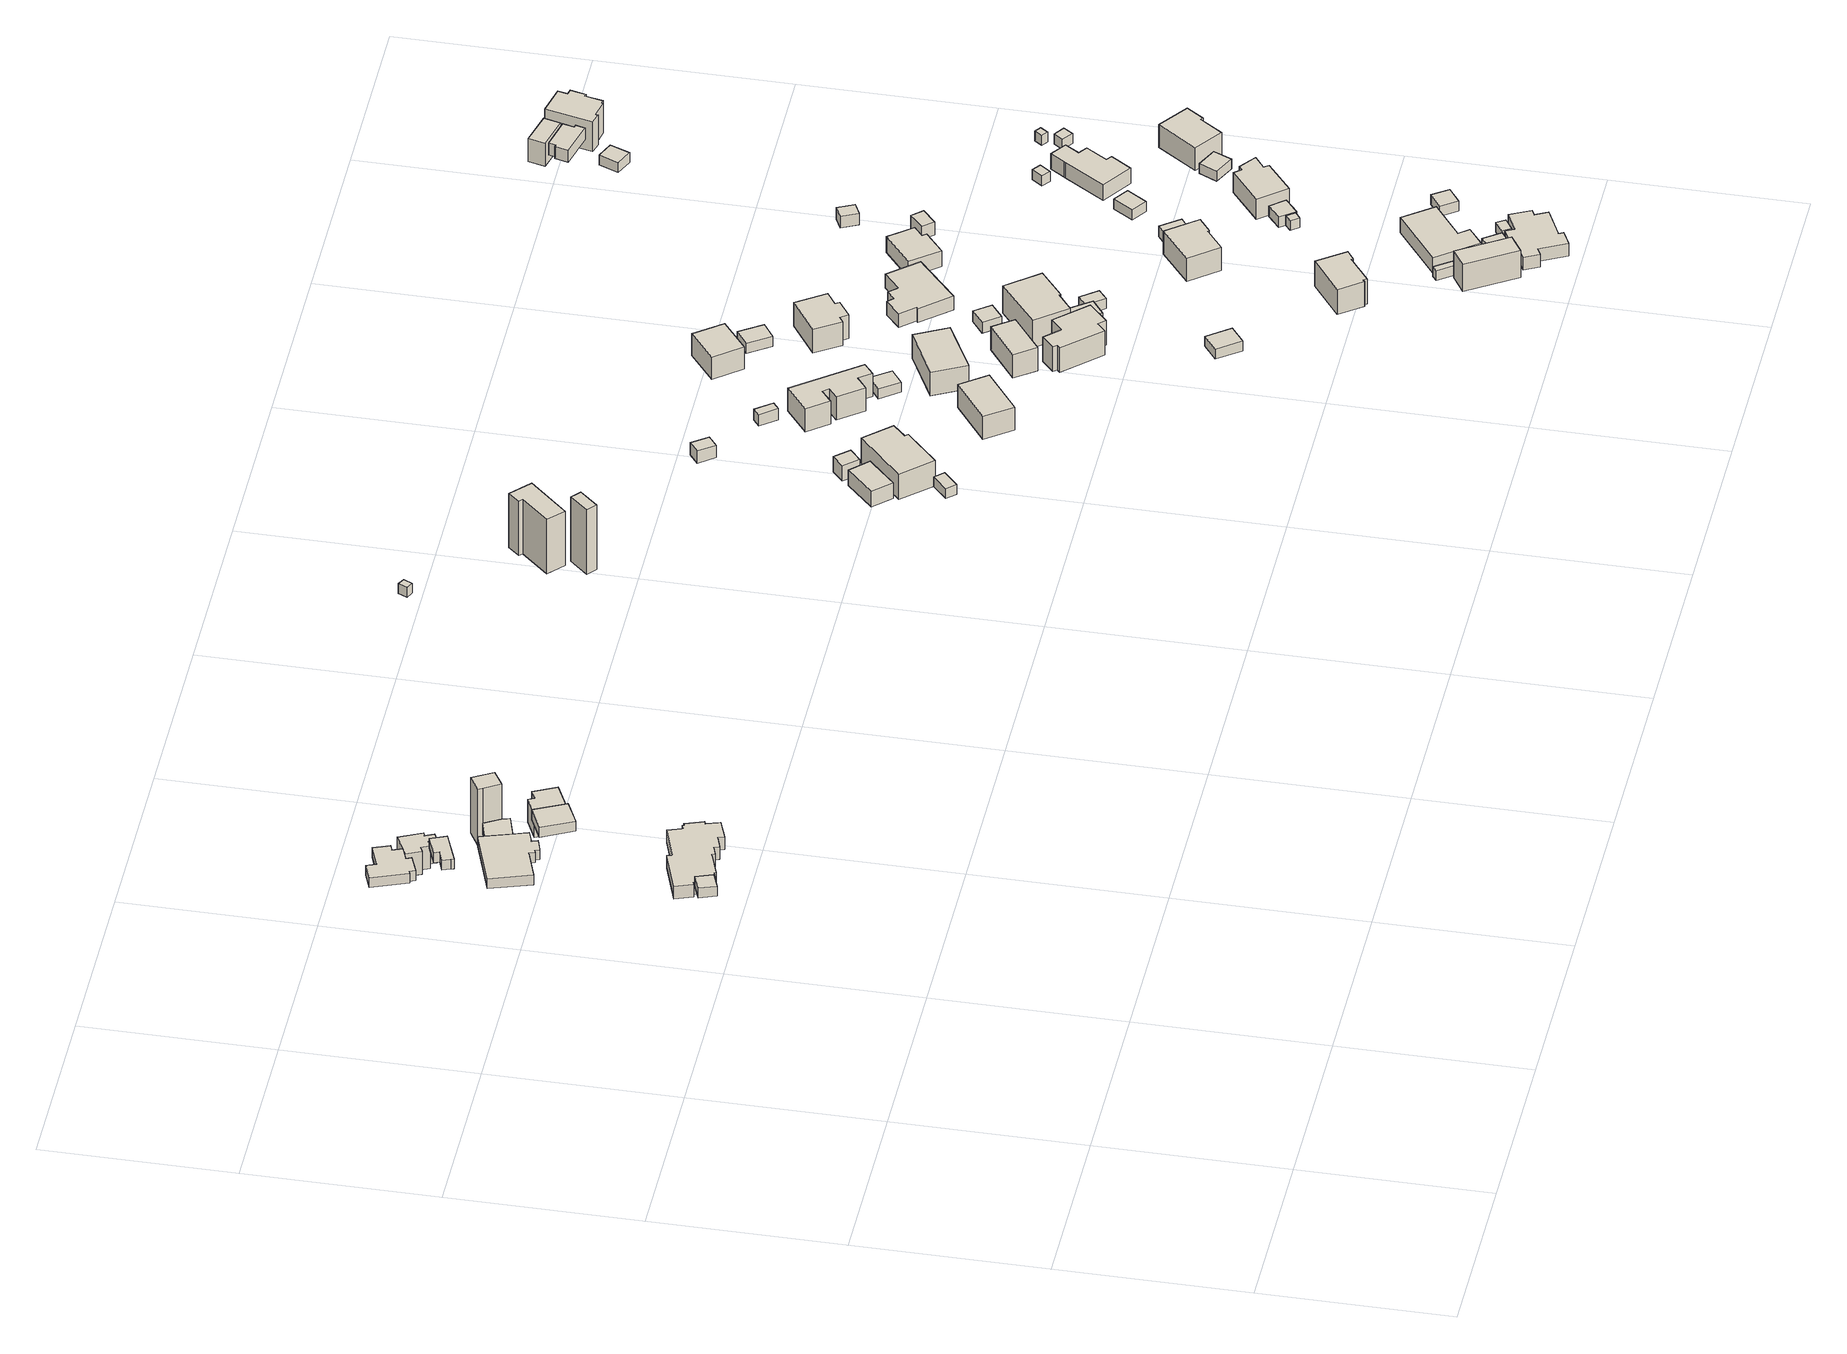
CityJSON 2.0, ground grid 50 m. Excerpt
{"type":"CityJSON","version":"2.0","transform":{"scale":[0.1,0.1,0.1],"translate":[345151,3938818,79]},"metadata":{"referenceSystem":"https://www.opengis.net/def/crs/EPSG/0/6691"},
"CityObjects":{
"building1":{"type":"Building","attributes":{"BuildingIDAttribute.prefecture":"14","BuildingIDAttribute.city":"14151","BuildingDetailAttribute.surveyYear":2015},"geometry":[{"type":"Solid","lod":"1","boundaries":[[[[0,1,2,3]],[[2,4,5,3]],[[1,6,4,2]],[[0,7,6,1]],[[3,5,7,0]],[[4,6,7,5]]]]}]},
"building2":{"type":"Building","attributes":{"usage":"411","measuredHeight":4.3,"storeysAboveGround":1,"BuildingIDAttribute.prefecture":"14","BuildingIDAttribute.city":"14151","BuildingDetailAttribute.totalFloorArea":216.68,"BuildingDetailAttribute.buildingFootprintArea":216.68,"BuildingDetailAttribute.buildingStructureType":"601","BuildingDetailAttribute.buildingStructureOrgType":"1","BuildingDetailAttribute.orgUsage":"10","BuildingDetailAttribute.surveyYear":2015},"geometry":[{"type":"Solid","lod":"1","boundaries":[[[[8,9,10,11,12,13,14,15,16,17,18,19,20,21,22,23,24,25,26,27,28,29,30,31]],[[30,32,33,31]],[[29,34,32,30]],[[28,35,34,29]],[[27,36,35,28]],[[26,37,36,27]],[[25,38,37,26]],[[24,39,38,25]],[[23,40,39,24]],[[22,41,40,23]],[[21,42,41,22]],[[20,43,42,21]],[[19,44,43,20]],[[18,45,44,19]],[[17,46,45,18]],[[16,47,46,17]],[[15,48,47,16]],[[14,49,48,15]],[[13,50,49,14]],[[12,51,50,13]],[[11,52,51,12]],[[10,53,52,11]],[[9,54,53,10]],[[8,55,54,9]],[[31,33,55,8]],[[32,34,35,36,37,38,39,40,41,42,43,44,45,46,47,48,49,50,51,52,53,54,55,33]]]]}]},
"building3":{"type":"Building","attributes":{"usage":"411","storeysAboveGround":2,"BuildingIDAttribute.prefecture":"14","BuildingIDAttribute.city":"14151","BuildingDetailAttribute.totalFloorArea":351.67,"BuildingDetailAttribute.buildingFootprintArea":175.84,"BuildingDetailAttribute.buildingStructureType":"601","BuildingDetailAttribute.buildingStructureOrgType":"1","BuildingDetailAttribute.orgUsage":"10","BuildingDetailAttribute.surveyYear":2015},"geometry":[{"type":"Solid","lod":"1","boundaries":[[[[56,57,58,59,60,61,62,63,64,65,66,67]],[[66,68,69,67]],[[65,70,68,66]],[[64,71,70,65]],[[63,72,71,64]],[[62,73,72,63]],[[61,74,73,62]],[[60,75,74,61]],[[59,76,75,60]],[[58,77,76,59]],[[57,78,77,58]],[[56,79,78,57]],[[67,69,79,56]],[[68,70,71,72,73,74,75,76,77,78,79,69]]]]}]},
"building4":{"type":"Building","attributes":{"usage":"415","storeysAboveGround":2,"BuildingIDAttribute.prefecture":"14","BuildingIDAttribute.city":"14151","BuildingDetailAttribute.totalFloorArea":170.99,"BuildingDetailAttribute.buildingFootprintArea":85.5,"BuildingDetailAttribute.buildingStructureType":"601","BuildingDetailAttribute.buildingStructureOrgType":"1","BuildingDetailAttribute.orgUsage":"50","BuildingDetailAttribute.surveyYear":2015},"geometry":[{"type":"Solid","lod":"1","boundaries":[[[[80,81,82,83,84,85,86,87,88,89,90,91]],[[90,92,93,91]],[[89,94,92,90]],[[88,95,94,89]],[[87,96,95,88]],[[86,97,96,87]],[[85,98,97,86]],[[84,99,98,85]],[[83,100,99,84]],[[82,101,100,83]],[[81,102,101,82]],[[80,103,102,81]],[[91,93,103,80]],[[92,94,95,96,97,98,99,100,101,102,103,93]]]]}]},
"building5":{"type":"Building","attributes":{"BuildingIDAttribute.prefecture":"14","BuildingIDAttribute.city":"14151","BuildingDetailAttribute.surveyYear":2015},"geometry":[{"type":"Solid","lod":"1","boundaries":[[[[104,105,106,107,108,109,110,111]],[[110,112,113,111]],[[109,114,112,110]],[[108,115,114,109]],[[107,116,115,108]],[[106,117,116,107]],[[105,118,117,106]],[[104,119,118,105]],[[111,113,119,104]],[[112,114,115,116,117,118,119,113]]]]}]},
"building6":{"type":"Building","attributes":{"usage":"415","measuredHeight":9.1,"storeysAboveGround":1,"BuildingIDAttribute.prefecture":"14","BuildingIDAttribute.city":"14151","BuildingDetailAttribute.totalFloorArea":49.56,"BuildingDetailAttribute.buildingFootprintArea":49.56,"BuildingDetailAttribute.buildingStructureType":"601","BuildingDetailAttribute.buildingStructureOrgType":"1","BuildingDetailAttribute.orgUsage":"50","BuildingDetailAttribute.surveyYear":2015},"geometry":[{"type":"Solid","lod":"1","boundaries":[[[[120,121,122,123,124,125,126,127,128,129,130,131]],[[130,132,133,131]],[[129,134,132,130]],[[128,135,134,129]],[[127,136,135,128]],[[126,137,136,127]],[[125,138,137,126]],[[124,139,138,125]],[[123,140,139,124]],[[122,141,140,123]],[[121,142,141,122]],[[120,143,142,121]],[[131,133,143,120]],[[132,134,135,136,137,138,139,140,141,142,143,133]]]]}]},
"building7":{"type":"Building","attributes":{"usage":"411","storeysAboveGround":2,"BuildingIDAttribute.prefecture":"14","BuildingIDAttribute.city":"14151","BuildingDetailAttribute.totalFloorArea":66.38,"BuildingDetailAttribute.buildingFootprintArea":33.19,"BuildingDetailAttribute.buildingStructureType":"601","BuildingDetailAttribute.buildingStructureOrgType":"1","BuildingDetailAttribute.orgUsage":"10","BuildingDetailAttribute.surveyYear":2015},"geometry":[{"type":"Solid","lod":"1","boundaries":[[[[57,144,145,146,58]],[[146,147,77,58]],[[145,148,147,146]],[[144,149,148,145]],[[57,78,149,144]],[[58,77,78,57]],[[147,148,149,78,77]]]]}]},
"building8":{"type":"Building","attributes":{"usage":"411","storeysAboveGround":2,"BuildingIDAttribute.prefecture":"14","BuildingIDAttribute.city":"14151","BuildingDetailAttribute.totalFloorArea":112.25,"BuildingDetailAttribute.buildingFootprintArea":56.12,"BuildingDetailAttribute.buildingStructureType":"601","BuildingDetailAttribute.buildingStructureOrgType":"1","BuildingDetailAttribute.orgUsage":"10","BuildingDetailAttribute.surveyYear":2015},"geometry":[{"type":"Solid","lod":"1","boundaries":[[[[150,151,152,153,154,155]],[[154,156,157,155]],[[153,158,156,154]],[[152,159,158,153]],[[151,160,159,152]],[[150,161,160,151]],[[155,157,161,150]],[[156,158,159,160,161,157]]]]}]},
"building9":{"type":"Building","attributes":{"usage":"411","measuredHeight":18.8,"storeysAboveGround":1,"BuildingIDAttribute.prefecture":"14","BuildingIDAttribute.city":"14151","BuildingDetailAttribute.totalFloorArea":31.18,"BuildingDetailAttribute.buildingFootprintArea":31.18,"BuildingDetailAttribute.buildingStructureType":"601","BuildingDetailAttribute.buildingStructureOrgType":"1","BuildingDetailAttribute.orgUsage":"10","BuildingDetailAttribute.surveyYear":2015},"geometry":[{"type":"Solid","lod":"1","boundaries":[[[[162,163,164,165,166]],[[165,167,168,166]],[[164,169,167,165]],[[163,170,169,164]],[[162,171,170,163]],[[166,168,171,162]],[[167,169,170,171,168]]]]}]},
"building10":{"type":"Building","attributes":{"usage":"411","measuredHeight":19.1,"storeysAboveGround":1,"BuildingIDAttribute.prefecture":"14","BuildingIDAttribute.city":"14151","BuildingDetailAttribute.totalFloorArea":69.8,"BuildingDetailAttribute.buildingFootprintArea":69.8,"BuildingDetailAttribute.buildingStructureType":"601","BuildingDetailAttribute.buildingStructureOrgType":"1","BuildingDetailAttribute.orgUsage":"10","BuildingDetailAttribute.surveyYear":2015},"geometry":[{"type":"Solid","lod":"1","boundaries":[[[[172,173,174,175,176,177]],[[176,178,179,177]],[[175,180,178,176]],[[174,181,180,175]],[[173,182,181,174]],[[172,183,182,173]],[[177,179,183,172]],[[178,180,181,182,183,179]]]]}]},
"building11":{"type":"Building","attributes":{"BuildingIDAttribute.prefecture":"14","BuildingIDAttribute.city":"14151","BuildingDetailAttribute.surveyYear":2015},"geometry":[{"type":"Solid","lod":"1","boundaries":[[[[184,185,186,187]],[[186,188,189,187]],[[185,190,188,186]],[[184,191,190,185]],[[187,189,191,184]],[[188,190,191,189]]]]}]},
"building12":{"type":"Building","attributes":{"BuildingIDAttribute.prefecture":"14","BuildingIDAttribute.city":"14151","BuildingDetailAttribute.surveyYear":2015},"geometry":[{"type":"Solid","lod":"1","boundaries":[[[[192,193,194,195]],[[194,196,197,195]],[[193,198,196,194]],[[192,199,198,193]],[[195,197,199,192]],[[196,198,199,197]]]]}]},
"building13":{"type":"Building","attributes":{"usage":"411","measuredHeight":5.4,"storeysAboveGround":1,"BuildingIDAttribute.prefecture":"14","BuildingIDAttribute.city":"14151","BuildingDetailAttribute.totalFloorArea":55.14,"BuildingDetailAttribute.buildingFootprintArea":55.14,"BuildingDetailAttribute.buildingStructureType":"601","BuildingDetailAttribute.buildingStructureOrgType":"1","BuildingDetailAttribute.orgUsage":"10","BuildingDetailAttribute.surveyYear":2015},"geometry":[{"type":"Solid","lod":"1","boundaries":[[[[200,201,202,203]],[[202,204,205,203]],[[201,206,204,202]],[[200,207,206,201]],[[203,205,207,200]],[[204,206,207,205]]]]}]},
"building14":{"type":"Building","attributes":{"measuredHeight":20,"BuildingIDAttribute.prefecture":"14","BuildingIDAttribute.city":"14151","BuildingDetailAttribute.surveyYear":2015,"BuildingLandSlideRiskAttribute.description":"1","BuildingLandSlideRiskAttribute.areaType":"1"},"geometry":[{"type":"Solid","lod":"1","boundaries":[[[[208,209,210,211]],[[210,212,213,211]],[[209,214,212,210]],[[208,215,214,209]],[[211,213,215,208]],[[212,214,215,213]]]]}]},
"building15":{"type":"Building","attributes":{"measuredHeight":20,"BuildingIDAttribute.prefecture":"14","BuildingIDAttribute.city":"14151","BuildingDetailAttribute.surveyYear":2015,"BuildingLandSlideRiskAttribute.description":"1","BuildingLandSlideRiskAttribute.areaType":"1"},"geometry":[{"type":"Solid","lod":"1","boundaries":[[[[216,217,218,219,220,221]],[[220,222,223,221]],[[219,224,222,220]],[[218,225,224,219]],[[217,226,225,218]],[[216,227,226,217]],[[221,223,227,216]],[[222,224,225,226,227,223]]]]}]},
"building16":{"type":"Building","attributes":{"usage":"411","measuredHeight":9.9,"storeysAboveGround":2,"BuildingIDAttribute.prefecture":"14","BuildingIDAttribute.city":"14151","BuildingDetailAttribute.totalFloorArea":292.29,"BuildingDetailAttribute.buildingFootprintArea":146.14,"BuildingDetailAttribute.buildingStructureType":"601","BuildingDetailAttribute.buildingStructureOrgType":"1","BuildingDetailAttribute.orgUsage":"10","BuildingDetailAttribute.surveyYear":2015},"geometry":[{"type":"Solid","lod":"1","boundaries":[[[[228,229,230,231,232,233]],[[232,234,235,233]],[[231,236,234,232]],[[230,237,236,231]],[[229,238,237,230]],[[228,239,238,229]],[[233,235,239,228]],[[234,236,237,238,239,235]]]]}]},
"building17":{"type":"Building","attributes":{"measuredHeight":5.1,"BuildingIDAttribute.prefecture":"14","BuildingIDAttribute.city":"14151","BuildingDetailAttribute.surveyYear":2015},"geometry":[{"type":"Solid","lod":"1","boundaries":[[[[240,241,242,243]],[[242,244,245,243]],[[241,246,244,242]],[[240,247,246,241]],[[243,245,247,240]],[[244,246,247,245]]]]}]},
"building18":{"type":"Building","attributes":{"measuredHeight":4,"BuildingIDAttribute.prefecture":"14","BuildingIDAttribute.city":"14151","BuildingDetailAttribute.surveyYear":2015,"BuildingLandSlideRiskAttribute.description":"1","BuildingLandSlideRiskAttribute.areaType":"1"},"geometry":[{"type":"Solid","lod":"1","boundaries":[[[[248,249,250,251]],[[250,252,253,251]],[[249,254,252,250]],[[248,255,254,249]],[[251,253,255,248]],[[252,254,255,253]]]]}]},
"building19":{"type":"Building","attributes":{"usage":"411","measuredHeight":7.3,"storeysAboveGround":2,"BuildingIDAttribute.prefecture":"14","BuildingIDAttribute.city":"14151","BuildingDetailAttribute.totalFloorArea":232.25,"BuildingDetailAttribute.buildingFootprintArea":116.12,"BuildingDetailAttribute.buildingStructureType":"610","BuildingDetailAttribute.buildingStructureOrgType":"2","BuildingDetailAttribute.orgUsage":"10","BuildingDetailAttribute.surveyYear":2015},"geometry":[{"type":"Solid","lod":"1","boundaries":[[[[256,257,258,259]],[[258,260,261,259]],[[257,262,260,258]],[[256,263,262,257]],[[259,261,263,256]],[[260,262,263,261]]]]}]},
"building20":{"type":"Building","attributes":{"measuredHeight":3.9,"BuildingIDAttribute.prefecture":"14","BuildingIDAttribute.city":"14151","BuildingDetailAttribute.surveyYear":2015},"geometry":[{"type":"Solid","lod":"1","boundaries":[[[[264,265,266,267]],[[266,268,269,267]],[[265,270,268,266]],[[264,271,270,265]],[[267,269,271,264]],[[268,270,271,269]]]]}]},
"building21":{"type":"Building","attributes":{"usage":"411","measuredHeight":8.6,"storeysAboveGround":2,"BuildingIDAttribute.prefecture":"14","BuildingIDAttribute.city":"14151","BuildingDetailAttribute.totalFloorArea":264.81,"BuildingDetailAttribute.buildingFootprintArea":132.41,"BuildingDetailAttribute.buildingStructureType":"601","BuildingDetailAttribute.buildingStructureOrgType":"1","BuildingDetailAttribute.orgUsage":"10","BuildingDetailAttribute.surveyYear":2015},"geometry":[{"type":"Solid","lod":"1","boundaries":[[[[272,273,274,275,276,277,278,279,280,281]],[[280,282,283,281]],[[279,284,282,280]],[[278,285,284,279]],[[277,286,285,278]],[[276,287,286,277]],[[275,288,287,276]],[[274,289,288,275]],[[273,290,289,274]],[[272,291,290,273]],[[281,283,291,272]],[[282,284,285,286,287,288,289,290,291,283]]]]}]},
"building22":{"type":"Building","attributes":{"BuildingIDAttribute.prefecture":"14","BuildingIDAttribute.city":"14151","BuildingDetailAttribute.surveyYear":2015},"geometry":[{"type":"Solid","lod":"1","boundaries":[[[[292,293,294,295]],[[294,296,297,295]],[[293,298,296,294]],[[292,299,298,293]],[[295,297,299,292]],[[296,298,299,297]]]]}]},
"building23":{"type":"Building","attributes":{"usage":"411","measuredHeight":8.5,"storeysAboveGround":2,"BuildingIDAttribute.prefecture":"14","BuildingIDAttribute.city":"14151","BuildingDetailAttribute.totalFloorArea":253.91,"BuildingDetailAttribute.buildingFootprintArea":126.95,"BuildingDetailAttribute.buildingStructureType":"601","BuildingDetailAttribute.buildingStructureOrgType":"1","BuildingDetailAttribute.orgUsage":"10","BuildingDetailAttribute.surveyYear":2015},"geometry":[{"type":"Solid","lod":"1","boundaries":[[[[300,301,302,303]],[[302,304,305,303]],[[301,306,304,302]],[[300,307,306,301]],[[303,305,307,300]],[[304,306,307,305]]]]}]},
"building24":{"type":"Building","attributes":{"usage":"411","measuredHeight":8,"storeysAboveGround":2,"BuildingIDAttribute.prefecture":"14","BuildingIDAttribute.city":"14151","BuildingDetailAttribute.totalFloorArea":139.83,"BuildingDetailAttribute.buildingFootprintArea":69.92,"BuildingDetailAttribute.buildingStructureType":"601","BuildingDetailAttribute.buildingStructureOrgType":"1","BuildingDetailAttribute.orgUsage":"10","BuildingDetailAttribute.surveyYear":2015},"geometry":[{"type":"Solid","lod":"1","boundaries":[[[[308,309,310,311]],[[310,312,313,311]],[[309,314,312,310]],[[308,315,314,309]],[[311,313,315,308]],[[312,314,315,313]]]]}]},
"building25":{"type":"Building","attributes":{"BuildingIDAttribute.prefecture":"14","BuildingIDAttribute.city":"14151","BuildingDetailAttribute.surveyYear":2015},"geometry":[{"type":"Solid","lod":"1","boundaries":[[[[316,317,318,319]],[[318,320,321,319]],[[317,322,320,318]],[[316,323,322,317]],[[319,321,323,316]],[[320,322,323,321]]]]}]},
"building26":{"type":"Building","attributes":{"usage":"411","measuredHeight":8.8,"storeysAboveGround":2,"BuildingIDAttribute.prefecture":"14","BuildingIDAttribute.city":"14151","BuildingDetailAttribute.totalFloorArea":236.13,"BuildingDetailAttribute.buildingFootprintArea":118.07,"BuildingDetailAttribute.buildingStructureType":"601","BuildingDetailAttribute.buildingStructureOrgType":"1","BuildingDetailAttribute.orgUsage":"10","BuildingDetailAttribute.surveyYear":2015},"geometry":[{"type":"Solid","lod":"1","boundaries":[[[[324,325,326,327,328,329,330,331,332,333]],[[332,334,335,333]],[[331,336,334,332]],[[330,337,336,331]],[[329,338,337,330]],[[328,339,338,329]],[[327,340,339,328]],[[326,341,340,327]],[[325,342,341,326]],[[324,343,342,325]],[[333,335,343,324]],[[334,336,337,338,339,340,341,342,343,335]]]]}]},
"building27":{"type":"Building","attributes":{"usage":"411","measuredHeight":7.8,"storeysAboveGround":2,"BuildingIDAttribute.prefecture":"14","BuildingIDAttribute.city":"14151","BuildingDetailAttribute.totalFloorArea":158.09,"BuildingDetailAttribute.buildingFootprintArea":79.05,"BuildingDetailAttribute.buildingStructureType":"601","BuildingDetailAttribute.buildingStructureOrgType":"1","BuildingDetailAttribute.orgUsage":"10","BuildingDetailAttribute.surveyYear":2015},"geometry":[{"type":"Solid","lod":"1","boundaries":[[[[344,345,346,347]],[[346,348,349,347]],[[345,350,348,346]],[[344,351,350,345]],[[347,349,351,344]],[[348,350,351,349]]]]}]},
"building28":{"type":"Building","attributes":{"BuildingIDAttribute.prefecture":"14","BuildingIDAttribute.city":"14151","BuildingDetailAttribute.surveyYear":2015},"geometry":[{"type":"Solid","lod":"1","boundaries":[[[[352,353,354,355]],[[354,356,357,355]],[[353,358,356,354]],[[352,359,358,353]],[[355,357,359,352]],[[356,358,359,357]]]]}]},
"building29":{"type":"Building","attributes":{"usage":"411","measuredHeight":4.1,"storeysAboveGround":1,"BuildingIDAttribute.prefecture":"14","BuildingIDAttribute.city":"14151","BuildingDetailAttribute.totalFloorArea":39,"BuildingDetailAttribute.buildingFootprintArea":39,"BuildingDetailAttribute.buildingStructureType":"601","BuildingDetailAttribute.buildingStructureOrgType":"1","BuildingDetailAttribute.orgUsage":"10","BuildingDetailAttribute.surveyYear":2015},"geometry":[{"type":"Solid","lod":"1","boundaries":[[[[360,361,362,363,364,365]],[[364,366,367,365]],[[363,368,366,364]],[[362,369,368,363]],[[361,370,369,362]],[[360,371,370,361]],[[365,367,371,360]],[[366,368,369,370,371,367]]]]}]},
"building30":{"type":"Building","attributes":{"usage":"411","measuredHeight":9.9,"storeysAboveGround":2,"BuildingIDAttribute.prefecture":"14","BuildingIDAttribute.city":"14151","BuildingDetailAttribute.totalFloorArea":281,"BuildingDetailAttribute.buildingFootprintArea":140.5,"BuildingDetailAttribute.buildingStructureType":"601","BuildingDetailAttribute.buildingStructureOrgType":"1","BuildingDetailAttribute.orgUsage":"10","BuildingDetailAttribute.surveyYear":2015},"geometry":[{"type":"Solid","lod":"1","boundaries":[[[[372,373,374,375,376,377]],[[376,378,379,377]],[[375,380,378,376]],[[374,381,380,375]],[[373,382,381,374]],[[372,383,382,373]],[[377,379,383,372]],[[378,380,381,382,383,379]]]]}]},
"building31":{"type":"Building","attributes":{"usage":"411","measuredHeight":8.5,"storeysAboveGround":2,"BuildingIDAttribute.prefecture":"14","BuildingIDAttribute.city":"14151","BuildingDetailAttribute.totalFloorArea":186.47,"BuildingDetailAttribute.buildingFootprintArea":93.24,"BuildingDetailAttribute.buildingStructureType":"601","BuildingDetailAttribute.buildingStructureOrgType":"1","BuildingDetailAttribute.orgUsage":"10","BuildingDetailAttribute.surveyYear":2015},"geometry":[{"type":"Solid","lod":"1","boundaries":[[[[384,385,386,387,388,389,390,391]],[[390,392,393,391]],[[389,394,392,390]],[[388,395,394,389]],[[387,396,395,388]],[[386,397,396,387]],[[385,398,397,386]],[[384,399,398,385]],[[391,393,399,384]],[[392,394,395,396,397,398,399,393]]]]}]},
"building32":{"type":"Building","attributes":{"measuredHeight":3.7,"BuildingIDAttribute.prefecture":"14","BuildingIDAttribute.city":"14151","BuildingDetailAttribute.surveyYear":2015},"geometry":[{"type":"Solid","lod":"1","boundaries":[[[[400,401,402,403]],[[402,404,405,403]],[[401,406,404,402]],[[400,407,406,401]],[[403,405,407,400]],[[404,406,407,405]]]]}]},
"building33":{"type":"Building","attributes":{"usage":"411","measuredHeight":9.2,"storeysAboveGround":2,"BuildingIDAttribute.prefecture":"14","BuildingIDAttribute.city":"14151","BuildingDetailAttribute.totalFloorArea":177.14,"BuildingDetailAttribute.buildingFootprintArea":88.57,"BuildingDetailAttribute.buildingStructureType":"601","BuildingDetailAttribute.buildingStructureOrgType":"1","BuildingDetailAttribute.orgUsage":"10","BuildingDetailAttribute.surveyYear":2015},"geometry":[{"type":"Solid","lod":"1","boundaries":[[[[408,409,410,411,412,413,414,415]],[[414,416,417,415]],[[413,418,416,414]],[[412,419,418,413]],[[411,420,419,412]],[[410,421,420,411]],[[409,422,421,410]],[[408,423,422,409]],[[415,417,423,408]],[[416,418,419,420,421,422,423,417]]]]}]},
"building34":{"type":"Building","attributes":{"BuildingIDAttribute.prefecture":"14","BuildingIDAttribute.city":"14151","BuildingDetailAttribute.surveyYear":2015},"geometry":[{"type":"Solid","lod":"1","boundaries":[[[[424,425,426,427]],[[426,428,429,427]],[[425,430,428,426]],[[424,431,430,425]],[[427,429,431,424]],[[428,430,431,429]]]]}]},
"building35":{"type":"Building","attributes":{"usage":"411","measuredHeight":13.3,"storeysAboveGround":1,"BuildingIDAttribute.prefecture":"14","BuildingIDAttribute.city":"14151","BuildingDetailAttribute.totalFloorArea":88.71,"BuildingDetailAttribute.buildingFootprintArea":88.71,"BuildingDetailAttribute.buildingStructureType":"601","BuildingDetailAttribute.buildingStructureOrgType":"1","BuildingDetailAttribute.orgUsage":"10","BuildingDetailAttribute.surveyYear":2015},"geometry":[{"type":"Solid","lod":"1","boundaries":[[[[432,433,434,435]],[[434,436,437,435]],[[433,438,436,434]],[[432,439,438,433]],[[435,437,439,432]],[[436,438,439,437]]]]}]},
"building36":{"type":"Building","attributes":{"usage":"411","measuredHeight":5.9,"storeysAboveGround":1,"BuildingIDAttribute.prefecture":"14","BuildingIDAttribute.city":"14151","BuildingDetailAttribute.totalFloorArea":196.69,"BuildingDetailAttribute.buildingFootprintArea":196.69,"BuildingDetailAttribute.buildingStructureType":"601","BuildingDetailAttribute.buildingStructureOrgType":"1","BuildingDetailAttribute.orgUsage":"10","BuildingDetailAttribute.surveyYear":2015},"geometry":[{"type":"Solid","lod":"1","boundaries":[[[[440,441,442,443,444,445,446,447,448,449]],[[448,450,451,449]],[[447,452,450,448]],[[446,453,452,447]],[[445,454,453,446]],[[444,455,454,445]],[[443,456,455,444]],[[442,457,456,443]],[[441,458,457,442]],[[440,459,458,441]],[[449,451,459,440]],[[450,452,453,454,455,456,457,458,459,451]]]]}]},
"building37":{"type":"Building","attributes":{"BuildingIDAttribute.prefecture":"14","BuildingIDAttribute.city":"14151","BuildingDetailAttribute.surveyYear":2015},"geometry":[{"type":"Solid","lod":"1","boundaries":[[[[460,461,462,463]],[[462,464,465,463]],[[461,466,464,462]],[[460,467,466,461]],[[463,465,467,460]],[[464,466,467,465]]]]}]},
"building38":{"type":"Building","attributes":{"usage":"411","measuredHeight":4.2,"storeysAboveGround":1,"BuildingIDAttribute.prefecture":"14","BuildingIDAttribute.city":"14151","BuildingDetailAttribute.totalFloorArea":46.66,"BuildingDetailAttribute.buildingFootprintArea":46.66,"BuildingDetailAttribute.buildingStructureType":"601","BuildingDetailAttribute.buildingStructureOrgType":"1","BuildingDetailAttribute.orgUsage":"10","BuildingDetailAttribute.surveyYear":2015},"geometry":[{"type":"Solid","lod":"1","boundaries":[[[[468,469,470,471,472,473]],[[472,474,475,473]],[[471,476,474,472]],[[470,477,476,471]],[[469,478,477,470]],[[468,479,478,469]],[[473,475,479,468]],[[474,476,477,478,479,475]]]]}]},
"building39":{"type":"Building","attributes":{"usage":"411","measuredHeight":9,"storeysAboveGround":1,"BuildingIDAttribute.prefecture":"14","BuildingIDAttribute.city":"14151","BuildingDetailAttribute.totalFloorArea":172.53,"BuildingDetailAttribute.buildingFootprintArea":172.53,"BuildingDetailAttribute.buildingStructureType":"601","BuildingDetailAttribute.buildingStructureOrgType":"1","BuildingDetailAttribute.orgUsage":"10","BuildingDetailAttribute.surveyYear":2015},"geometry":[{"type":"Solid","lod":"1","boundaries":[[[[480,481,482,483,484,485,486,487,488,489,490,491,492,493]],[[492,494,495,493]],[[491,496,494,492]],[[490,497,496,491]],[[489,498,497,490]],[[488,499,498,489]],[[487,500,499,488]],[[486,501,500,487]],[[485,502,501,486]],[[484,503,502,485]],[[483,504,503,484]],[[482,505,504,483]],[[481,506,505,482]],[[480,507,506,481]],[[493,495,507,480]],[[494,496,497,498,499,500,501,502,503,504,505,506,507,495]]]]}]},
"building40":{"type":"Building","attributes":{"usage":"411","measuredHeight":8.4,"storeysAboveGround":2,"BuildingIDAttribute.prefecture":"14","BuildingIDAttribute.city":"14151","BuildingDetailAttribute.totalFloorArea":200.16,"BuildingDetailAttribute.buildingFootprintArea":100.08,"BuildingDetailAttribute.buildingStructureType":"601","BuildingDetailAttribute.buildingStructureOrgType":"1","BuildingDetailAttribute.orgUsage":"10","BuildingDetailAttribute.surveyYear":2015},"geometry":[{"type":"Solid","lod":"1","boundaries":[[[[508,509,510,511,512,513]],[[512,514,515,513]],[[511,516,514,512]],[[510,517,516,511]],[[509,518,517,510]],[[508,519,518,509]],[[513,515,519,508]],[[514,516,517,518,519,515]]]]}]},
"building41":{"type":"Building","attributes":{"usage":"411","measuredHeight":5.5,"storeysAboveGround":1,"BuildingIDAttribute.prefecture":"14","BuildingIDAttribute.city":"14151","BuildingDetailAttribute.totalFloorArea":195.55,"BuildingDetailAttribute.buildingFootprintArea":195.55,"BuildingDetailAttribute.buildingStructureType":"601","BuildingDetailAttribute.buildingStructureOrgType":"1","BuildingDetailAttribute.orgUsage":"10","BuildingDetailAttribute.surveyYear":2015},"geometry":[{"type":"Solid","lod":"1","boundaries":[[[[520,521,522,523,524,525]],[[524,526,527,525]],[[523,528,526,524]],[[522,529,528,523]],[[521,530,529,522]],[[520,531,530,521]],[[525,527,531,520]],[[526,528,529,530,531,527]]]]}]},
"building42":{"type":"Building","attributes":{"BuildingIDAttribute.prefecture":"14","BuildingIDAttribute.city":"14151","BuildingDetailAttribute.surveyYear":2015},"geometry":[{"type":"Solid","lod":"1","boundaries":[[[[532,533,534,535]],[[534,536,537,535]],[[533,538,536,534]],[[532,539,538,533]],[[535,537,539,532]],[[536,538,539,537]]]]}]},
"building43":{"type":"Building","attributes":{"usage":"411","measuredHeight":5.9,"storeysAboveGround":1,"BuildingIDAttribute.prefecture":"14","BuildingIDAttribute.city":"14151","BuildingDetailAttribute.totalFloorArea":139.03,"BuildingDetailAttribute.buildingFootprintArea":139.03,"BuildingDetailAttribute.buildingStructureType":"601","BuildingDetailAttribute.buildingStructureOrgType":"1","BuildingDetailAttribute.orgUsage":"10","BuildingDetailAttribute.surveyYear":2015},"geometry":[{"type":"Solid","lod":"1","boundaries":[[[[540,541,542,543,544,545]],[[544,546,547,545]],[[543,548,546,544]],[[542,549,548,543]],[[541,550,549,542]],[[540,551,550,541]],[[545,547,551,540]],[[546,548,549,550,551,547]]]]}]},
"building44":{"type":"Building","attributes":{"usage":"411","measuredHeight":3.5,"storeysAboveGround":1,"BuildingIDAttribute.prefecture":"14","BuildingIDAttribute.city":"14151","BuildingDetailAttribute.totalFloorArea":32.36,"BuildingDetailAttribute.buildingFootprintArea":32.36,"BuildingDetailAttribute.buildingStructureType":"610","BuildingDetailAttribute.buildingStructureOrgType":"2","BuildingDetailAttribute.orgUsage":"10","BuildingDetailAttribute.surveyYear":2015},"geometry":[{"type":"Solid","lod":"1","boundaries":[[[[552,553,554,555,556,557]],[[556,558,559,557]],[[555,560,558,556]],[[554,561,560,555]],[[553,562,561,554]],[[552,563,562,553]],[[557,559,563,552]],[[558,560,561,562,563,559]]]]}]},
"building45":{"type":"Building","attributes":{"BuildingIDAttribute.prefecture":"14","BuildingIDAttribute.city":"14151","BuildingDetailAttribute.surveyYear":2015},"geometry":[{"type":"Solid","lod":"1","boundaries":[[[[564,565,566,567]],[[566,568,569,567]],[[565,570,568,566]],[[564,571,570,565]],[[567,569,571,564]],[[568,570,571,569]]]]}]},
"building46":{"type":"Building","attributes":{"measuredHeight":3.7,"BuildingIDAttribute.prefecture":"14","BuildingIDAttribute.city":"14151","BuildingDetailAttribute.surveyYear":2015},"geometry":[{"type":"Solid","lod":"1","boundaries":[[[[572,567,566,573,574,575]],[[574,576,577,575]],[[573,578,576,574]],[[566,579,578,573]],[[567,580,579,566]],[[572,581,580,567]],[[575,577,581,572]],[[576,578,579,580,581,577]]]]}]},
"building47":{"type":"Building","attributes":{"BuildingIDAttribute.prefecture":"14","BuildingIDAttribute.city":"14151","BuildingDetailAttribute.surveyYear":2015},"geometry":[{"type":"Solid","lod":"1","boundaries":[[[[582,583,584,585]],[[584,586,587,585]],[[583,588,586,584]],[[582,589,588,583]],[[585,587,589,582]],[[586,588,589,587]]]]}]},
"building48":{"type":"Building","attributes":{"usage":"411","measuredHeight":4.5,"storeysAboveGround":1,"BuildingIDAttribute.prefecture":"14","BuildingIDAttribute.city":"14151","BuildingDetailAttribute.totalFloorArea":19.38,"BuildingDetailAttribute.buildingFootprintArea":19.38,"BuildingDetailAttribute.buildingStructureType":"601","BuildingDetailAttribute.buildingStructureOrgType":"1","BuildingDetailAttribute.orgUsage":"10","BuildingDetailAttribute.surveyYear":2015},"geometry":[{"type":"Solid","lod":"1","boundaries":[[[[590,591,592,593]],[[592,594,595,593]],[[591,596,594,592]],[[590,597,596,591]],[[593,595,597,590]],[[594,596,597,595]]]]}]},
"building49":{"type":"Building","attributes":{"usage":"411","storeysAboveGround":1,"BuildingIDAttribute.prefecture":"14","BuildingIDAttribute.city":"14151","BuildingDetailAttribute.totalFloorArea":30.47,"BuildingDetailAttribute.buildingFootprintArea":30.47,"BuildingDetailAttribute.buildingStructureType":"601","BuildingDetailAttribute.buildingStructureOrgType":"1","BuildingDetailAttribute.orgUsage":"10","BuildingDetailAttribute.surveyYear":2015},"geometry":[{"type":"Solid","lod":"1","boundaries":[[[[598,599,600,601]],[[600,602,603,601]],[[599,604,602,600]],[[598,605,604,599]],[[601,603,605,598]],[[602,604,605,603]]]]}]},
"building50":{"type":"Building","attributes":{"usage":"411","measuredHeight":7.8,"storeysAboveGround":2,"BuildingIDAttribute.prefecture":"14","BuildingIDAttribute.city":"14151","BuildingDetailAttribute.totalFloorArea":200.11,"BuildingDetailAttribute.buildingFootprintArea":100.06,"BuildingDetailAttribute.buildingStructureType":"601","BuildingDetailAttribute.buildingStructureOrgType":"1","BuildingDetailAttribute.orgUsage":"10","BuildingDetailAttribute.surveyYear":2015},"geometry":[{"type":"Solid","lod":"1","boundaries":[[[[606,607,608,609,610,611,612,613]],[[612,614,615,613]],[[611,616,614,612]],[[610,617,616,611]],[[609,618,617,610]],[[608,619,618,609]],[[607,620,619,608]],[[606,621,620,607]],[[613,615,621,606]],[[614,616,617,618,619,620,621,615]]]]}]},
"building51":{"type":"Building","attributes":{"measuredHeight":3.6,"BuildingIDAttribute.prefecture":"14","BuildingIDAttribute.city":"14151","BuildingDetailAttribute.surveyYear":2015},"geometry":[{"type":"Solid","lod":"1","boundaries":[[[[622,623,624,625]],[[624,626,627,625]],[[623,628,626,624]],[[622,629,628,623]],[[625,627,629,622]],[[626,628,629,627]]]]}]},
"building52":{"type":"Building","attributes":{"usage":"411","measuredHeight":7.1,"storeysAboveGround":2,"BuildingIDAttribute.prefecture":"14","BuildingIDAttribute.city":"14151","BuildingDetailAttribute.totalFloorArea":229.69,"BuildingDetailAttribute.buildingFootprintArea":114.85,"BuildingDetailAttribute.buildingStructureType":"601","BuildingDetailAttribute.buildingStructureOrgType":"1","BuildingDetailAttribute.orgUsage":"10","BuildingDetailAttribute.surveyYear":2015},"geometry":[{"type":"Solid","lod":"1","boundaries":[[[[630,631,632,633,634,635,636,637,638,639]],[[638,640,641,639]],[[637,642,640,638]],[[636,643,642,637]],[[635,644,643,636]],[[634,645,644,635]],[[633,646,645,634]],[[632,647,646,633]],[[631,648,647,632]],[[630,649,648,631]],[[639,641,649,630]],[[640,642,643,644,645,646,647,648,649,641]]]]}]},
"building53":{"type":"Building","attributes":{"measuredHeight":4.5,"BuildingIDAttribute.prefecture":"14","BuildingIDAttribute.city":"14151","BuildingDetailAttribute.surveyYear":2015},"geometry":[{"type":"Solid","lod":"1","boundaries":[[[[650,651,652,653]],[[652,654,655,653]],[[651,656,654,652]],[[650,657,656,651]],[[653,655,657,650]],[[654,656,657,655]]]]}]},
"building54":{"type":"Building","attributes":{"BuildingIDAttribute.prefecture":"14","BuildingIDAttribute.city":"14151","BuildingDetailAttribute.surveyYear":2015},"geometry":[{"type":"Solid","lod":"1","boundaries":[[[[658,659,660,661]],[[660,662,663,661]],[[659,664,662,660]],[[658,665,664,659]],[[661,663,665,658]],[[662,664,665,663]]]]}]},
"building55":{"type":"Building","attributes":{"usage":"411","measuredHeight":7.9,"storeysAboveGround":2,"BuildingIDAttribute.prefecture":"14","BuildingIDAttribute.city":"14151","BuildingDetailAttribute.totalFloorArea":195.96,"BuildingDetailAttribute.buildingFootprintArea":97.98,"BuildingDetailAttribute.buildingStructureType":"601","BuildingDetailAttribute.buildingStructureOrgType":"1","BuildingDetailAttribute.orgUsage":"10","BuildingDetailAttribute.surveyYear":2015},"geometry":[{"type":"Solid","lod":"1","boundaries":[[[[666,667,668,669,670,671]],[[670,672,673,671]],[[669,674,672,670]],[[668,675,674,669]],[[667,676,675,668]],[[666,677,676,667]],[[671,673,677,666]],[[672,674,675,676,677,673]]]]}]},
"building56":{"type":"Building","attributes":{"measuredHeight":3.4,"BuildingIDAttribute.prefecture":"14","BuildingIDAttribute.city":"14151","BuildingDetailAttribute.surveyYear":2015},"geometry":[{"type":"Solid","lod":"1","boundaries":[[[[678,679,680,681]],[[680,682,683,681]],[[679,684,682,680]],[[678,685,684,679]],[[681,683,685,678]],[[682,684,685,683]]]]}]},
"building57":{"type":"Building","attributes":{"BuildingIDAttribute.prefecture":"14","BuildingIDAttribute.city":"14151","BuildingDetailAttribute.surveyYear":2015},"geometry":[{"type":"Solid","lod":"1","boundaries":[[[[686,687,688,689]],[[688,690,691,689]],[[687,692,690,688]],[[686,693,692,687]],[[689,691,693,686]],[[690,692,693,691]]]]}]},
"building58":{"type":"Building","attributes":{"BuildingIDAttribute.prefecture":"14","BuildingIDAttribute.city":"14151","BuildingDetailAttribute.surveyYear":2015},"geometry":[{"type":"Solid","lod":"1","boundaries":[[[[694,695,696,697]],[[696,698,699,697]],[[695,700,698,696]],[[694,701,700,695]],[[697,699,701,694]],[[698,700,701,699]]]]}]},
"building59":{"type":"Building","attributes":{"usage":"411","measuredHeight":4.2,"storeysAboveGround":1,"BuildingIDAttribute.prefecture":"14","BuildingIDAttribute.city":"14151","BuildingDetailAttribute.totalFloorArea":51.68,"BuildingDetailAttribute.buildingFootprintArea":51.68,"BuildingDetailAttribute.buildingStructureType":"601","BuildingDetailAttribute.buildingStructureOrgType":"1","BuildingDetailAttribute.orgUsage":"10","BuildingDetailAttribute.surveyYear":2015,"BuildingLandSlideRiskAttribute.description":"1","BuildingLandSlideRiskAttribute.areaType":"1"},"geometry":[{"type":"Solid","lod":"1","boundaries":[[[[702,703,704,705,706,707,708,709]],[[708,710,711,709]],[[707,712,710,708]],[[706,713,712,707]],[[705,714,713,706]],[[704,715,714,705]],[[703,716,715,704]],[[702,717,716,703]],[[709,711,717,702]],[[710,712,713,714,715,716,717,711]]]]}]},
"building60":{"type":"Building","attributes":{"usage":"411","measuredHeight":10,"storeysAboveGround":1,"BuildingIDAttribute.prefecture":"14","BuildingIDAttribute.city":"14151","BuildingDetailAttribute.totalFloorArea":33.78,"BuildingDetailAttribute.buildingFootprintArea":33.78,"BuildingDetailAttribute.buildingStructureType":"601","BuildingDetailAttribute.buildingStructureOrgType":"1","BuildingDetailAttribute.orgUsage":"10","BuildingDetailAttribute.surveyYear":2015,"BuildingLandSlideRiskAttribute.description":"1","BuildingLandSlideRiskAttribute.areaType":"1"},"geometry":[{"type":"Solid","lod":"1","boundaries":[[[[718,719,720,721]],[[720,722,723,721]],[[719,724,722,720]],[[718,725,724,719]],[[721,723,725,718]],[[722,724,725,723]]]]}]},
"building61":{"type":"Building","attributes":{"usage":"411","measuredHeight":11.5,"storeysAboveGround":2,"BuildingIDAttribute.prefecture":"14","BuildingIDAttribute.city":"14151","BuildingDetailAttribute.totalFloorArea":180.25,"BuildingDetailAttribute.buildingFootprintArea":90.13,"BuildingDetailAttribute.buildingStructureType":"601","BuildingDetailAttribute.buildingStructureOrgType":"1","BuildingDetailAttribute.orgUsage":"10","BuildingDetailAttribute.surveyYear":2015,"BuildingLandSlideRiskAttribute.description":"1","BuildingLandSlideRiskAttribute.areaType":"1"},"geometry":[{"type":"Solid","lod":"1","boundaries":[[[[726,727,728,729,730,731,732,733,734,735,736,737]],[[736,738,739,737]],[[735,740,738,736]],[[734,741,740,735]],[[733,742,741,734]],[[732,743,742,733]],[[731,744,743,732]],[[730,745,744,731]],[[729,746,745,730]],[[728,747,746,729]],[[727,748,747,728]],[[726,749,748,727]],[[737,739,749,726]],[[738,740,741,742,743,744,745,746,747,748,749,739]]]]}]}
},
"vertices":[
[77,1435,571],[61,1478,571],[105,1495,571],[121,1452,571],[105,1495,601],[121,1452,601],[61,1478,601],[77,1435,601],
[311,1564,544],[323,1568,544],[324,1564,544],[330,1566,544],[347,1518,544],[340,1515,544],[352,1479,544],[297,1459,544],[291,1475,544],[256,1463,544],[251,1477,544],[225,1468,544],[222,1476,544],[153,1452,544],[152,1456,544],[135,1451,544],[122,1489,544],[111,1485,544],[106,1499,544],[97,1496,544],[81,1542,544],[198,1582,544],[202,1570,544],[297,1602,544],[202,1570,582],[297,1602,582],[198,1582,582],[81,1542,582],[97,1496,582],[106,1499,582],[111,1485,582],[122,1489,582],[135,1451,582],[152,1456,582],[153,1452,582],[222,1476,582],[225,1468,582],[251,1477,582],[256,1463,582],[291,1475,582],[297,1459,582],[352,1479,582],[340,1515,582],[347,1518,582],[330,1566,582],[324,1564,582],[323,1568,582],[311,1564,582],
[186,2045,551],[192,2029,551],[213,1965,551],[226,1926,551],[193,1915,551],[198,1899,551],[163,1888,551],[159,1900,551],[150,1897,551],[145,1912,551],[62,1884,551],[26,1991,551],[62,1884,581],[26,1991,581],[145,1912,581],[150,1897,581],[159,1900,581],[163,1888,581],[198,1899,581],[193,1915,581],[226,1926,581],[213,1965,581],[192,2029,581],[186,2045,581],
[5,2278,528],[52,2296,528],[62,2270,528],[124,2293,528],[140,2251,528],[124,2245,528],[134,2220,528],[97,2206,528],[103,2192,528],[54,2173,528],[48,2188,528],[41,2185,528],[48,2188,558],[41,2185,558],[54,2173,558],[103,2192,558],[97,2206,558],[134,2220,558],[124,2245,558],[140,2251,558],[124,2293,558],[62,2270,558],[52,2296,558],[5,2278,558],
[106,2092,551],[88,2085,551],[85,2093,551],[77,2113,551],[108,2124,551],[102,2138,551],[157,2159,551],[174,2118,551],[157,2159,581],[174,2118,581],[102,2138,581],[108,2124,581],[77,2113,581],[85,2093,581],[88,2085,581],[106,2092,581],
[208,2183,487],[197,2179,487],[208,2156,487],[185,2145,487],[176,2165,487],[160,2157,487],[149,2179,487],[134,2172,487],[116,2211,487],[139,2222,487],[139,2223,487],[179,2243,487],[139,2223,556],[179,2243,556],[139,2222,556],[116,2211,556],[134,2172,556],[149,2179,556],[160,2157,556],[176,2165,556],[185,2145,556],[208,2156,556],[197,2179,556],[208,2183,556],
[241,2044,551],[266,2002,551],[272,1982,551],[272,1982,581],[266,2002,581],[241,2044,581],
[255,1907,547],[321,1939,547],[324,1933,547],[361,1858,547],[361,1857,547],[296,1825,547],[361,1857,577],[296,1825,577],[361,1858,577],[324,1933,577],[321,1939,577],[255,1907,577],
[309,2028,517],[266,2002,517],[241,2044,517],[234,2055,517],[278,2081,517],[234,2055,687],[278,2081,687],[241,2044,687],[266,2002,687],[309,2028,687],
[361,1858,491],[324,1933,491],[380,1960,491],[388,1944,491],[412,1956,491],[441,1897,491],[412,1956,561],[441,1897,561],[388,1944,561],[380,1960,561],[324,1933,561],[361,1858,561],
[1854,2551,3],[1843,2527,3],[1824,2536,3],[1835,2560,3],[1824,2536,33],[1835,2560,33],[1843,2527,33],[1854,2551,33],
[2242,1263,188],[2220,1286,188],[2261,1324,188],[2283,1301,188],[2261,1324,218],[2283,1301,218],[2220,1286,218],[2242,1263,218],
[2234,1529,182],[2279,1484,182],[2205,1412,182],[2161,1458,182],[2205,1412,229],[2161,1458,229],[2279,1484,229],[2234,1529,229],
[2031,2174,10],[2055,2153,10],[2011,2105,10],[1987,2126,10],[2011,2105,206],[1987,2126,206],[2055,2153,206],[2031,2174,206],
[2017,2184,6],[1976,2222,6],[2043,2294,6],[2034,2302,6],[2061,2332,6],[2112,2285,6],[2061,2332,171],[2112,2285,171],[2034,2302,171],[2043,2294,171],[1976,2222,171],[2017,2184,171],
[2332,1516,178],[2395,1448,178],[2361,1415,178],[2368,1407,178],[2278,1323,178],[2207,1399,178],[2278,1323,255],[2207,1399,255],[2368,1407,255],[2361,1415,255],[2395,1448,255],[2332,1516,255],
[2253,1547,178],[2285,1576,178],[2318,1539,178],[2285,1510,178],[2318,1539,225],[2285,1510,225],[2285,1576,225],[2253,1547,225],
[2265,1907,171],[2295,1930,171],[2326,1889,171],[2296,1866,171],[2326,1889,208],[2296,1866,208],[2295,1930,208],[2265,1907,208],
[2536,1177,174],[2485,1246,174],[2599,1330,174],[2650,1262,174],[2599,1330,244],[2650,1262,244],[2485,1246,244],[2536,1177,244],
[2492,1763,171],[2472,1747,171],[2439,1789,171],[2459,1805,171],[2439,1789,205],[2459,1805,205],[2472,1747,205],[2492,1763,205],
[2638,1566,171],[2606,1541,171],[2581,1573,171],[2547,1546,171],[2497,1610,171],[2525,1632,171],[2513,1647,171],[2479,1620,171],[2437,1674,171],[2510,1731,171],[2437,1674,241],[2510,1731,241],[2479,1620,241],[2513,1647,241],[2525,1632,241],[2497,1610,241],[2547,1546,241],[2581,1573,241],[2606,1541,241],[2638,1566,241],
[2599,1526,171],[2641,1556,171],[2677,1506,171],[2636,1476,171],[2677,1506,201],[2636,1476,201],[2641,1556,201],[2599,1526,201],
[2782,1478,165],[2827,1393,165],[2688,1320,165],[2643,1406,165],[2688,1320,236],[2643,1406,236],[2827,1393,236],[2782,1478,236],
[2786,1169,168],[2746,1223,168],[2846,1296,168],[2885,1243,168],[2846,1296,239],[2885,1243,239],[2746,1223,239],[2786,1169,239],
[2924,759,159],[2970,793,159],[3015,734,159],[2969,699,159],[3015,734,189],[2969,699,189],[2970,793,189],[2924,759,189],
[2794,1116,165],[2802,1124,165],[2794,1133,165],[2829,1165,165],[2866,1126,165],[2900,1157,165],[2976,1076,165],[2922,1026,165],[2906,1044,165],[2882,1022,165],[2906,1044,239],[2882,1022,239],[2922,1026,239],[2976,1076,239],[2900,1157,239],[2866,1126,239],[2829,1165,239],[2794,1133,239],[2802,1124,239],[2794,1116,239],
[2742,1932,167],[2659,1867,167],[2604,1937,167],[2687,2002,167],[2604,1937,234],[2687,2002,234],[2659,1867,234],[2742,1932,234],
[2765,1905,166],[2805,1846,166],[2762,1817,166],[2722,1875,166],[2762,1817,196],[2722,1875,196],[2805,1846,196],[2765,1905,196],
[3046,1083,161],[3003,1051,161],[2961,1107,161],[2970,1113,161],[2968,1116,161],[3002,1142,161],[2968,1116,197],[3002,1142,197],[2970,1113,197],[2961,1107,197],[3003,1051,197],[3046,1083,197],
[3005,1298,160],[3073,1213,160],[2998,1153,160],[2995,1157,160],[2948,1120,160],[2883,1200,160],[2948,1120,243],[2883,1200,243],[2995,1157,243],[2998,1153,243],[3073,1213,243],[3005,1298,243],
[2853,1783,164],[2904,1709,164],[2868,1685,164],[2875,1674,164],[2830,1643,164],[2816,1663,164],[2800,1652,164],[2756,1717,164],[2800,1652,236],[2756,1717,236],[2816,1663,236],[2830,1643,236],[2875,1674,236],[2868,1685,236],[2904,1709,236],[2853,1783,236],
[2987,1320,162],[2946,1289,162],[2914,1331,162],[2955,1362,162],[2914,1331,195],[2955,1362,195],[2946,1289,195],[2987,1320,195],
[3165,505,150],[3266,580,150],[3319,508,150],[3293,490,150],[3290,494,150],[3221,442,150],[3215,450,150],[3210,446,150],[3215,450,226],[3210,446,226],[3221,442,226],[3290,494,226],[3293,490,226],[3319,508,226],[3266,580,226],[3165,505,226],
[3066,1122,159],[3100,1078,159],[3072,1055,159],[3037,1099,159],[3072,1055,189],[3037,1099,189],[3100,1078,189],[3066,1122,189],
[3323,226,142],[3373,258,142],[3454,131,142],[3404,99,142],[3454,131,224],[3404,99,224],[3373,258,224],[3323,226,224],
[2996,1417,159],[2930,1492,159],[2935,1496,159],[2902,1534,159],[2945,1572,159],[2959,1557,159],[2982,1577,159],[3002,1555,159],[3050,1596,159],[3115,1521,159],[3050,1596,201],[3115,1521,201],[3002,1555,201],[2982,1577,201],[2959,1557,201],[2945,1572,201],[2902,1534,201],[2935,1496,201],[2930,1492,201],[2996,1417,201],
[3424,231,142],[3409,220,142],[3353,297,142],[3368,308,142],[3353,297,172],[3368,308,172],[3409,220,172],[3424,231,172],
[3467,126,140],[3426,182,140],[3463,209,140],[3473,196,140],[3494,212,140],[3526,168,140],[3494,212,177],[3526,168,177],[3473,196,177],[3463,209,177],[3426,182,177],[3467,126,177],
[3550,34,137],[3556,22,137],[3516,2,137],[3480,72,137],[3460,61,137],[3441,100,137],[3495,128,137],[3490,139,137],[3536,163,137],[3547,141,137],[3601,168,137],[3628,114,137],[3612,106,137],[3629,73,137],[3612,106,176],[3629,73,176],[3628,114,176],[3601,168,176],[3547,141,176],[3536,163,176],[3490,139,176],[3495,128,176],[3441,100,176],[3460,61,176],[3480,72,176],[3516,2,176],[3556,22,176],[3550,34,176],
[3317,962,153],[3379,884,153],[3339,853,153],[3336,856,153],[3280,812,153],[3221,886,153],[3280,812,224],[3221,886,224],[3336,856,224],[3339,853,224],[3379,884,224],[3317,962,224],
[3528,420,139],[3587,342,139],[3493,271,139],[3514,245,139],[3465,208,139],[3385,312,139],[3465,208,185],[3385,312,185],[3514,245,185],[3493,271,185],[3587,342,185],[3528,420,185],
[3589,171,138],[3558,151,138],[3544,173,138],[3575,193,138],[3544,173,168],[3575,193,168],[3558,151,168],[3589,171,168],
[3196,1621,154],[3245,1561,154],[3217,1538,154],[3225,1528,154],[3166,1479,154],[3108,1550,154],[3166,1479,202],[3108,1550,202],[3225,1528,202],[3217,1538,202],[3245,1561,202],[3196,1621,202],
[3423,937,152],[3392,914,152],[3376,936,152],[3357,922,152],[3336,950,152],[3385,987,152],[3336,950,184],[3385,987,184],[3357,922,184],[3376,936,184],[3392,914,184],[3423,937,184],
[3487,659,150],[3471,680,150],[3489,694,150],[3505,673,150],[3489,694,180],[3505,673,180],[3471,680,180],[3487,659,180],
[3507,671,150],[3477,709,150],[3517,741,150],[3548,704,150],[3517,741,182],[3548,704,182],[3477,709,182],[3489,694,182],[3505,673,182],[3507,671,182],
[3611,338,138],[3653,368,138],[3682,327,138],[3640,297,138],[3682,327,168],[3640,297,168],[3653,368,168],[3611,338,168],
[3304,1582,151],[3328,1555,151],[3289,1520,151],[3265,1548,151],[3289,1520,191],[3265,1548,191],[3328,1555,191],[3304,1582,191],
[3472,1115,152],[3512,1088,152],[3477,1035,152],[3437,1062,152],[3477,1035,182],[3437,1062,182],[3512,1088,182],[3472,1115,182],
[3598,845,147],[3613,827,147],[3624,835,147],[3668,803,147],[3634,777,147],[3643,765,147],[3561,699,147],[3503,769,147],[3561,699,207],[3503,769,207],[3643,765,207],[3634,777,207],[3668,803,207],[3624,835,207],[3613,827,207],[3598,845,207],
[3372,1732,116],[3339,1716,116],[3318,1759,116],[3351,1775,116],[3318,1759,151],[3351,1775,151],[3339,1716,151],[3372,1732,151],
[3577,1254,147],[3580,1258,147],[3605,1295,147],[3646,1267,147],[3621,1230,147],[3644,1214,147],[3608,1159,147],[3622,1149,147],[3585,1095,147],[3506,1147,147],[3585,1095,194],[3506,1147,194],[3622,1149,194],[3608,1159,194],[3644,1214,194],[3621,1230,194],[3646,1267,194],[3605,1295,194],[3580,1258,194],[3577,1254,194],
[3632,892,148],[3655,939,148],[3709,914,148],[3687,866,148],[3709,914,178],[3687,866,178],[3655,939,178],[3632,892,178],
[3575,1315,149],[3554,1287,149],[3532,1303,149],[3553,1331,149],[3532,1303,179],[3553,1331,179],[3554,1287,179],[3575,1315,179],
[3740,1055,146],[3817,1000,146],[3785,955,146],[3779,959,146],[3737,900,146],[3666,951,146],[3737,900,216],[3666,951,216],[3779,959,216],[3785,955,216],[3817,1000,216],[3740,1055,216],
[3689,1283,145],[3707,1307,145],[3735,1288,145],[3717,1263,145],[3735,1288,175],[3717,1263,175],[3707,1307,175],[3689,1283,175],
[3713,1324,144],[3697,1335,144],[3711,1355,144],[3727,1344,144],[3711,1355,174],[3727,1344,174],[3697,1335,174],[3713,1324,174],
[3544,2321,63],[3499,2340,63],[3521,2392,63],[3565,2373,63],[3521,2392,93],[3565,2373,93],[3499,2340,93],[3544,2321,93],
[3524,2468,57],[3533,2503,57],[3539,2502,57],[3544,2521,57],[3626,2502,57],[3619,2472,57],[3626,2470,57],[3620,2445,57],[3626,2470,93],[3620,2445,93],[3619,2472,93],[3626,2502,93],[3544,2521,93],[3539,2502,93],[3533,2503,93],[3524,2468,93],
[3629,2549,31],[3618,2505,31],[3531,2527,31],[3542,2571,31],[3531,2527,101],[3542,2571,101],[3618,2505,101],[3629,2549,101],
[3647,2550,24],[3723,2533,24],[3717,2507,24],[3732,2504,24],[3723,2463,24],[3717,2465,24],[3706,2418,24],[3697,2420,24],[3696,2415,24],[3649,2425,24],[3648,2419,24],[3619,2426,24],[3648,2419,115],[3619,2426,115],[3649,2425,115],[3696,2415,115],[3697,2420,115],[3706,2418,115],[3717,2465,115],[3723,2463,115],[3732,2504,115],[3717,2507,115],[3723,2533,115],[3647,2550,115]
]}
